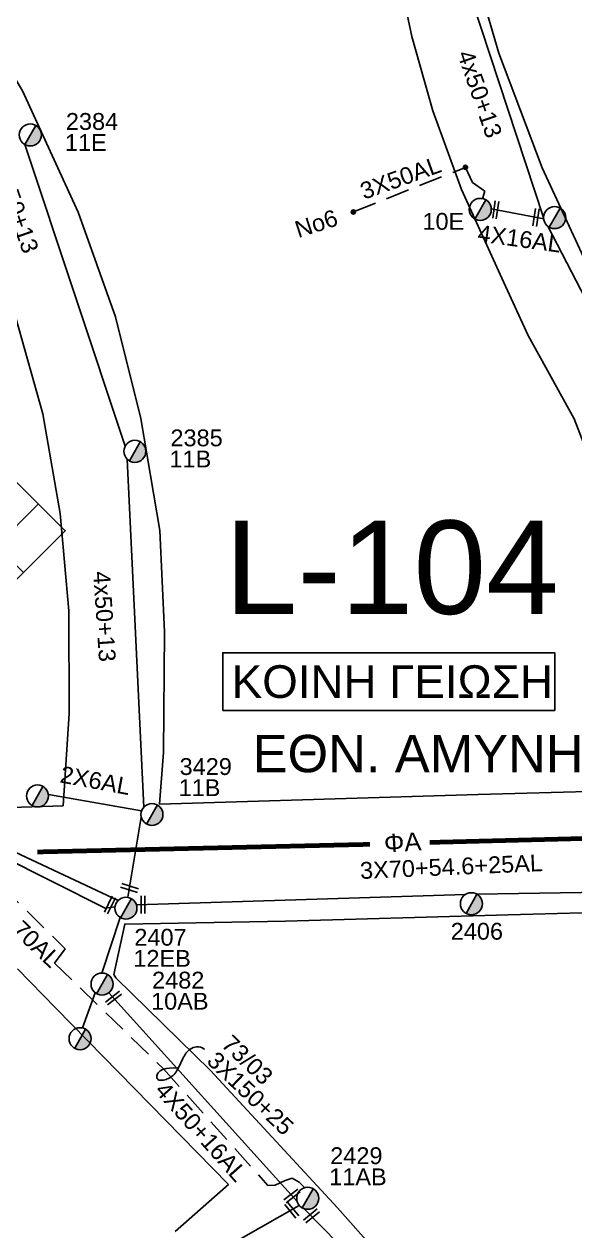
# Model space of a CAD drawing. Header units: millimetres. Extents: x 645 to 3057, y 900 to 1793.
# Drawn here: x 1418.3 to 1477.2, y 1563.5 to 1692.7 of the extents above; entities that cross this region are included whole.
import ezdxf
from ezdxf.enums import TextEntityAlignment as Align

# ---------------------------------------------------------------- set-up
doc = ezdxf.new("R2010")
doc.units = ezdxf.units.MM
doc.linetypes.add('DASHED', pattern=[19.05, 12.7, -6.35])
for name, color, linetype in [('Άγνωστα', 7, 'Continuous'), ('Ασφαλειοκιβώτια Χ.Τ 9 αναχωρήσεων', 7, 'Continuous'), ('Γυμνά εναέρια ΧΤ (2Φ)   3x50AL', 7, 'Continuous'), ('Γυμνά εναέρια ΧΤ (3Φ)   4x16AL', 7, 'Continuous'), ('Γυμνά εναέρια ΧΤ (3Φ)   4x50AL', 7, 'Continuous'), ('Γυμνά εναέρια ΧΤ και ΦΟΠ (3Φ)   4x50+16AL', 7, 'Continuous'), ('Επιγραφές - Σχήματα', 7, 'Continuous'), ('Καλώδια ΧΤ   2x6AL', 7, 'DASHED'), ('Μηχανική τομή', 7, 'Continuous'), ('Στύλος ΦΜ', 7, 'Continuous'), ('Στύλος ΦΜ @ 1', 7, 'Continuous'), ('Συνδέσεις', 7, 'Continuous'), ('Συνεστραμμένα ΧΤ   3x70+54.6+25 AL', 7, 'SYN_LINE'), ('Υπόβαθρο ΔΕΗ', 7, 'Continuous'), ('Υπόγεια καλώδια Δικτύου ΧΤ και Παρ. ΧΤ - 3X150+70 AL', 7, 'DASHED'), ('Υπόγεια καλώδια Παροχών ΧΤ   4x16AL', 7, 'DASHED')]:
    doc.layers.add(name, color=color, linetype=linetype)
doc.styles.get("Standard").update_dxf_attribs({"font": 'arial.ttf'})
doc.linetypes.add('SYN_LINE', pattern='A,0.5,-0.0001,["/\\/\\/\\/",Standard,S=0.1,R=0,X=0,Y=-0.05],-0.25', length=0.7501)

# ---------------------------------------------------------------- blocks, each defined once
blk = doc.blocks.new('ΥΠΑΡΧΩΝ ΤΣΙΜΕΝΤΕΝΙΟΣ ΣΤΥΛΟΣ')
at = {"layer": 'Στύλος ΦΜ'}
blk.add_hatch(color=256, dxfattribs=at).paths.add_polyline_path([(-1.29, -2.28, 0.574793), (2.62, 0, 0.268822), (1.3, 2.27)])
blk.add_line((-1.29, -2.28), (1.3, 2.27), dxfattribs=at)
blk.add_circle((0, 0), 2.62, dxfattribs=at)
at = {"layer": 'Στύλος ΦΜ', "flags": 4}
for tag, p in [('ΑΡΙΘΜΟΣ', (-4.68, 8.05)), ('ΤΥΠΟΣ', (-4.91, 3.03))]:
    blk.add_attdef(tag, p, '', height=4, dxfattribs=at)
blk = doc.blocks.new('ΜΗΧΑΝΙΚΗ ΤΟΜΗ')
at = {"layer": 'Μηχανική τομή', "ltscale": 40}
for p, q in [((-1.89, 0.78), (1.89, 0.78)), ((1.89, 0), (-1.89, 0))]:
    blk.add_line(p, q, dxfattribs=at)
blk = doc.blocks.new('ΑΣΦΑΛΕΙΟΚΙΒΩΤΙΟ ΥΠΟΣΤΑΘΜΟΥ 9 ΑΝΑΧΩΡΗΣΕΩΝ')
at = {"layer": 'Ασφαλειοκιβώτια Χ.Τ 9 αναχωρήσεων', "ltscale": 40}
for p, q in [((-23.8, 40.36), (24.02, 40.36)), ((-9.72, 40.36), (-9.72, -40.64)), ((9.94, 40.36), (9.94, -40.64)), ((-23.8, 31.36), (24.02, 31.36)), ((-23.8, 22.36), (24.02, 22.36)), ((-23.8, 13.36), (24.02, 13.36)), ((-23.8, 4.36), (24.02, 4.36)), ((-23.8, -4.64), (24.02, -4.64)), ((-23.8, -13.64), (24.02, -13.64)), ((-23.8, -22.64), (24.02, -22.64)), ((-23.8, -31.64), (24.02, -31.64))]:
    blk.add_line(p, q, dxfattribs=at)
at = {"layer": 'Ασφαλειοκιβώτια Χ.Τ 9 αναχωρήσεων'}
blk.add_lwpolyline([(-23.8, -40.64), (24.02, -40.64), (24.02, 40.36), (-23.8, 40.36)], close=True, dxfattribs=at)
for s, p in [('1', (-18.29, 37.41)), ('2', (-18.29, 28.84)), ('3', (-18.29, 19.77)), ('4', (-18.29, 10.74)), ('5', (-18.29, 1.73)), ('6', (-18.29, -7.4)), ('7', (-18.29, -15.65)), ('8', (-18.29, -25.33)), ('9', (-18.29, -34.03))]:
    blk.add_text(s, height=3.6, rotation=270, dxfattribs=at).set_placement(p)
at = {"layer": 'Ασφαλειοκιβώτια Χ.Τ 9 αναχωρήσεων', "ltscale": 40}
for tag, height, p in [('ΟΝΟΜΑ', 5, (-0.16, 44.31)), ('ΚΕΙΜΕΝΟ 1', 2, (17.06, 35.59)), ('ΚΕΙΜΕΝΟ 2', 2, (17.06, 26.88)), ('ΚΕΙΜΕΝΟ 3', 2, (17.06, 17.69)), ('ΚΕΙΜΕΝΟ 4', 2, (17.06, 8.71)), ('ΚΕΙΜΕΝΟ 5', 2, (17.06, -0.13)), ('ΚΕΙΜΕΝΟ 6', 2, (17.06, -9.05)), ('ΚΕΙΜΕΝΟ 7', 2, (17.06, -18.13)), ('ΚΕΙΜΕΝΟ 8', 2, (17.06, -26.85)), ('ΚΕΙΜΕΝΟ 9', 2, (17.06, -35.99)), ('ΣΧ', 2, (-0.1, -42.64))]:
    blk.add_attdef(tag, text='', height=height, dxfattribs=at).set_placement(p, align=Align.MIDDLE_CENTER)
blk = doc.blocks.new('_ΣΥΝΔΕΣΗ')
at = {"layer": 'Συνδέσεις', "linetype": 'SYN_LINE', "ltscale": 40}
blk.add_hatch(color=256, dxfattribs=at).paths.add_polyline_path([(0.5, -0.01, 1), (-0.5, -0.01, 1)])
at = {"layer": 'Συνδέσεις'}
blk.add_circle((0, -0.01), 0.5, dxfattribs=at)

msp = doc.modelspace()

# ---------------------------------------------------------------- linework, layer by layer
at = {"layer": 'Άγνωστα', "color": 173, "linetype": 'Continuous', "ltscale": 20}
for points in [[(1463.31282, 1703.8948), (1473.81976, 1671.96415)], [(1474.27206, 1671.04522), (1482.8732, 1654.45519)]]:
    msp.add_lwpolyline(points, dxfattribs=at)
at = {"layer": 'Άγνωστα', "color": 151, "linetype": 'Continuous', "ltscale": 20}
for points in [[(1429.05797, 1647.51624), (1418.33003, 1679.79979)], [(1431.05203, 1608.8727), (1429.26948, 1646.11102)]]:
    msp.add_lwpolyline(points, dxfattribs=at)
at = {"layer": 'Άγνωστα', "color": 85, "linetype": 'DASHED', "ltscale": 0.2}
msp.add_lwpolyline([(1422.63556, 1593.7025), (1421.51366, 1592.16494), (1421.51366, 1592.16494), (1433.15579, 1580.86282), (1444.32824, 1568.36026), (1445.10953, 1568.40807), (1446.1619, 1568.90213), (1446.9113, 1569.17306), (1447.66071, 1568.71088), (1448.26237, 1568.1361)], dxfattribs=at)
at = {"layer": 'Γυμνά εναέρια ΧΤ (2Φ)   3x50AL', "color": 173, "linetype": 'DASHED', "ltscale": 0.2}
msp.add_lwpolyline([(1453.46624, 1672.58042), (1465.45566, 1677.3497), (1466.22144, 1675.74479), (1467.53068, 1674.80653), (1467.27403, 1673.99519)], dxfattribs=at)
at = {"layer": 'Γυμνά εναέρια ΧΤ (3Φ)   4x50AL', "color": 85}
msp.add_lwpolyline([(1447.68273, 1566.24674), (1430.89044, 1556.67806)], dxfattribs=at)
at = {"layer": 'Γυμνά εναέρια ΧΤ και ΦΟΠ (3Φ)   4x50+16AL', "color": 6}
for points in [[(1427.31329, 1589.00266), (1447.46195, 1566.64938)], [(1448.19977, 1565.89055), (1471.97528, 1541.60099)]]:
    msp.add_lwpolyline(points, dxfattribs=at)
at = {"layer": 'Επιγραφές - Σχήματα', "color": 190}
msp.add_lwpolyline([(1439.50209, 1619.22754), (1475.01435, 1619.22754), (1475.01435, 1625.40227), (1439.50209, 1625.40227)], close=True, dxfattribs=at)
at = {"layer": 'Επιγραφές - Σχήματα'}
msp.add_lwpolyline([(1437.54026, 1582.93834), (1437.33108, 1583.09204), (1437.12179, 1583.1867), (1436.9151, 1583.23017), (1436.7137, 1583.23032), (1436.52028, 1583.195), (1436.33753, 1583.13208), (1436.16814, 1583.04941), (1436.01481, 1582.95486), (1435.87933, 1582.85479), (1435.75991, 1582.74956), (1435.65385, 1582.63806), (1435.55846, 1582.51917), (1435.47105, 1582.39176), (1435.38893, 1582.25471), (1435.3094, 1582.10689), (1435.22978, 1581.94719), (1435.14781, 1581.7753), (1435.06306, 1581.5942), (1434.97552, 1581.40767), (1434.88519, 1581.21952), (1434.79207, 1581.03354), (1434.69616, 1580.85352), (1434.59746, 1580.68325), (1434.49597, 1580.52654), (1434.39166, 1580.38632), (1434.28431, 1580.26213), (1434.1737, 1580.15265), (1434.05959, 1580.05655), (1433.94174, 1579.97253), (1433.81991, 1579.89927), (1433.69386, 1579.83544), (1433.56335, 1579.77973), (1433.42868, 1579.73127), (1433.29224, 1579.69099), (1433.15695, 1579.66026), (1433.02576, 1579.64045), (1432.90158, 1579.63294), (1432.78734, 1579.63911), (1432.68596, 1579.66033), (1432.60038, 1579.69798), (1432.53305, 1579.75279), (1432.48457, 1579.82297), (1432.45508, 1579.90608), (1432.4447, 1579.99969), (1432.45357, 1580.10137), (1432.48182, 1580.20867), (1432.52959, 1580.31918), (1432.597, 1580.43045), (1432.68591, 1580.53984), (1432.80511, 1580.6438), (1432.96508, 1580.73858), (1433.17633, 1580.82044), (1433.44936, 1580.88561), (1433.79467, 1580.93036), (1434.22275, 1580.95091), (1434.74411, 1580.94353)], dxfattribs=at)
at = {"layer": 'Καλώδια ΧΤ   2x6AL', "color": 151, "linetype": 'SYN_LINE', "ltscale": 10}
msp.add_lwpolyline([(1420.84877, 1610.21469), (1430.81299, 1608.472)], dxfattribs=at)
at = {"layer": 'Συνεστραμμένα ΧΤ   3x70+54.6+25 AL', "color": 151, "ltscale": 20}
for points in [[(1428.30462, 1598.88811), (1410.85844, 1607.0596)], [(1429.33282, 1599.21539), (1430.77712, 1607.81267)], [(1465.46842, 1599.52442), (1430.25519, 1598.42175)], [(1495.68519, 1600.02573), (1466.68007, 1599.54874)]]:
    msp.add_lwpolyline(points, dxfattribs=at)
at = {"layer": 'Συνεστραμμένα ΧΤ   3x70+54.6+25 AL', "color": 6, "ltscale": 20}
for points in [[(1410.10489, 1606.5283), (1426.90677, 1598.05395), (1427.96629, 1598.18947)], [(1428.5092, 1597.05718), (1426.56714, 1591.10328)], [(1425.84227, 1589.00882), (1424.4936, 1585.23531)]]:
    msp.add_lwpolyline(points, dxfattribs=at)
at = {"layer": 'Υπόβαθρο ΔΕΗ'}
for points in [[(1478.12001, 1667.64812), (1473.67394, 1677.28793), (1469.03853, 1689.56817), (1466.65086, 1697.76674), (1464.48363, 1709.26555), (1463.82491, 1720.20899), (1464.35636, 1727.33775), (1465.48834, 1733.21524), (1466.79778, 1735.92701), (1469.67138, 1739.09965), (1473.37314, 1741.4913), (1480.7742, 1746.03651)], [(1480.18047, 1642.40224), (1477.07153, 1650.4299), (1472.14542, 1659.34325), (1469.33519, 1665.48731), (1465.01721, 1674.9824), (1461.94932, 1683.38164), (1459.70124, 1691.34167), (1458.01196, 1699.47877), (1457.19048, 1708.4685), (1457.27679, 1715.517), (1458.44264, 1724.27838), (1447.64234, 1728.16035), (1430.34307, 1718.95433), (1415.56629, 1710.41988), (1406.46604, 1705.10593), (1418.06988, 1685.52307), (1424.03784, 1672.55707), (1428.01869, 1661.33434), (1430.73373, 1650.47219), (1432.78124, 1638.49389), (1433.26366, 1627.62821), (1433.14412, 1614.72429), (1432.74459, 1609.18861)], [(1422.41736, 1609.01054), (1423.08218, 1618.876), (1423.04001, 1629.89483), (1422.10561, 1640.30805), (1420.23575, 1650.97493), (1416.70952, 1663.521), (1410.42043, 1678.01862), (1404.85203, 1688.52046), (1400.05498, 1696.70981), (1397.67768, 1700.23165), (1374.01408, 1686.76336), (1355.9738, 1676.61021), (1346.7807, 1671.46222), (1376.48185, 1642.36435), (1411.25919, 1608.6678), (1422.41736, 1609.01054)], [(1432.74459, 1609.18861), (1466.81249, 1610.2316), (1487.65533, 1610.80258)], [(1434.41311, 1563.44882), (1440.09266, 1568.49097), (1421.64067, 1587.34796), (1417.523, 1591.55953)]]:
    msp.add_lwpolyline(points, dxfattribs=at)
at = {"layer": 'Υπόβαθρο ΔΕΗ', "color": 85, "const_width": 0.5}
for points in [[(1508.72977, 1606.29191), (1461.61642, 1605.09121)], [(1455.25542, 1604.88735), (1419.65086, 1604.07017)]]:
    msp.add_lwpolyline(points, dxfattribs=at)
at = {"layer": 'Υπόβαθρο ΔΕΗ'}
msp.add_lwpolyline([(1428.07181, 1590.59429), (1427.84608, 1590.94098), (1429.01713, 1596.3473), (1446.19742, 1596.64661), (1470.01278, 1597.32833), (1488.48492, 1597.827), (1486.93689, 1590.59429), (1478.76953, 1556.11296), (1476.60751, 1546.5333), (1470.81293, 1544.1484), (1464.00626, 1552.1603), (1451.77886, 1565.98993), (1438.17848, 1580.689)], close=True, dxfattribs=at)
at = {"layer": 'Υπόγεια καλώδια Δικτύου ΧΤ και Παρ. ΧΤ - 3X150+70 AL', "color": 85, "ltscale": 0.2}
msp.add_lwpolyline([(1408.09603, 1608.05088), (1406.88354, 1606.87586), (1406.31492, 1606.23273), (1406.18024, 1605.57463), (1406.64412, 1604.6174), (1407.7664, 1603.82469), (1409.89125, 1602.98711), (1411.04345, 1603.30121), (1412.04602, 1603.58539), (1413.13837, 1603.09181), (1422.63556, 1593.7025)], dxfattribs=at)
at = {"layer": 'Υπόγεια καλώδια Παροχών ΧΤ   4x16AL', "color": 173, "linetype": 'SYN_LINE', "ltscale": 10}
msp.add_lwpolyline([(1468.20848, 1672.90669), (1473.82692, 1671.84312)], dxfattribs=at)

# ---------------------------------------------------------------- block references
at = {"layer": 'Ασφαλειοκιβώτια Χ.Τ 9 αναχωρήσεων'}
ref = msp.add_blockref('ΑΣΦΑΛΕΙΟΚΙΒΩΤΙΟ ΥΠΟΣΤΑΘΜΟΥ 9 ΑΝΑΧΩΡΗΣΕΩΝ', (1402.08161, 1643.74603), dxfattribs=dict(at, xscale=0.4500000000000041, yscale=0.4500000000000041, zscale=0.4500000000000041, rotation=44.99270874624587))
ref.add_attrib('ΚΕΙΜΕΝΟ 2', '74', dxfattribs={"ltscale": 40, "height": 0.9, "rotation": 44.9927087}).set_placement((1398.95827, 1657.7302), align=Align.MIDDLE_CENTER)
ref.add_attrib('ΚΕΙΜΕΝΟ 1', '262', dxfattribs={"ltscale": 40, "height": 0.9, "rotation": 44.9927087}).set_placement((1396.18916, 1660.50002), align=Align.MIDDLE_CENTER)
ref.add_attrib('ΚΕΙΜΕΝΟ 3', '87', dxfattribs={"ltscale": 40, "height": 0.9, "rotation": 44.9927087}).set_placement((1401.88422, 1654.80351), align=Align.MIDDLE_CENTER)
ref.add_attrib('ΚΕΙΜΕΝΟ 4', '31', dxfattribs={"ltscale": 40, "height": 0.9, "rotation": 44.9927087}).set_placement((1404.73946, 1651.94755), align=Align.MIDDLE_CENTER)
ref.add_attrib('ΚΕΙΜΕΝΟ 5', '118', dxfattribs={"ltscale": 40, "height": 0.9, "rotation": 44.9927087}).set_placement((1407.5527, 1649.13359), align=Align.MIDDLE_CENTER)
ref.add_attrib('ΚΕΙΜΕΝΟ 6', '34', dxfattribs={"ltscale": 40, "height": 0.9, "rotation": 44.9927087}).set_placement((1410.39139, 1646.29417), align=Align.MIDDLE_CENTER)
at = {"layer": 'Μηχανική τομή'}
for p, xscale, yscale, zscale, rotation in [((1468.89575, 1672.77659), 0.4999999999999478, 0.4999999999999478, 0.4999999999999478, 81.5440215084919), ((1473.20125, 1671.96156), 0.4999999999999478, 0.4999999999999478, 0.4999999999999478, 81.5440215084919), ((1429.46206, 1600.02737), 0.5000000000000618, 0.5000000000000618, 0.5000000000000618, 342.1209525247179), ((1427.24735, 1598.48485), 0.4999999999999936, 0.4999999999999936, 0.4999999999999936, 243.993604776647), ((1430.77541, 1598.43804), 0.4999999999997877, 0.4999999999997877, 0.4999999999997877, 270.5640433509021), ((1427.69124, 1588.58336), 0.4999999999998615, 0.4999999999998615, 0.4999999999998615, 217.4453159215061), ((1446.77376, 1567.41287), 0.4999999999998615, 0.4999999999998615, 0.4999999999998615, 217.4453159215061), ((1447.02102, 1565.86968), 0.499999999999927, 0.499999999999927, 0.499999999999927, 129.2938094910221), ((1449.11134, 1564.95927), 0.5000000000000291, 0.5000000000000291, 0.5000000000000291, 39.07484841826796)]:
    msp.add_blockref('ΜΗΧΑΝΙΚΗ ΤΟΜΗ', p, dxfattribs=dict(at, xscale=xscale, yscale=yscale, zscale=zscale, rotation=rotation))
at = {"layer": 'Στύλος ΦΜ @ 1', "ltscale": 40}
ref = msp.add_blockref('ΥΠΑΡΧΩΝ ΤΣΙΜΕΝΤΕΝΙΟΣ ΣΤΥΛΟΣ', (1418.91107, 1680.82426), dxfattribs=dict(at, xscale=0.4499999999998181, yscale=0.4499999999998181, zscale=0.4499999999998181))
ref.add_attrib('ΤΥΠΟΣ', '11E', (1422.60944, 1679.10084), dxfattribs={"layer": 'Στύλος ΦΜ', "height": 1.8, "flags": 4})
ref.add_attrib('ΑΡΙΘΜΟΣ', '2384', (1422.71599, 1681.36313), dxfattribs={"layer": 'Στύλος ΦΜ', "height": 1.8, "flags": 4})
ref = msp.add_blockref('ΥΠΑΡΧΩΝ ΤΣΙΜΕΝΤΕΝΙΟΣ ΣΤΥΛΟΣ', (1467.03246, 1672.84246), dxfattribs=dict(at, xscale=0.4499999999998181, yscale=0.4499999999998181, zscale=0.4499999999998181))
ref.add_attrib('ΤΥΠΟΣ', '10E', (1460.85054, 1670.66668), dxfattribs={"layer": 'Στύλος ΦΜ', "height": 1.8, "flags": 4})
ref = msp.add_blockref('ΥΠΑΡΧΩΝ ΤΣΙΜΕΝΤΕΝΙΟΣ ΣΤΥΛΟΣ', (1474.9975, 1671.97305), dxfattribs=dict(at, xscale=0.4499999999998181, yscale=0.4499999999998181, zscale=0.4499999999998181))
ref.add_attrib('ΤΥΠΟΣ', '10M', (1478.64343, 1670.04322), dxfattribs={"layer": 'Στύλος ΦΜ', "height": 1.8, "flags": 4})
ref.add_attrib('ΑΡΙΘΜΟΣ', '2387', (1478.74998, 1672.30551), dxfattribs={"layer": 'Στύλος ΦΜ', "height": 1.8, "flags": 4})
ref = msp.add_blockref('ΥΠΑΡΧΩΝ ΤΣΙΜΕΝΤΕΝΙΟΣ ΣΤΥΛΟΣ', (1430.09257, 1646.95344), dxfattribs=dict(at, xscale=0.4499999999998181, yscale=0.4499999999998181, zscale=0.4499999999998181))
ref.add_attrib('ΤΥΠΟΣ', '11B', (1433.79095, 1645.23002), dxfattribs={"layer": 'Στύλος ΦΜ', "height": 1.8, "flags": 4})
ref.add_attrib('ΑΡΙΘΜΟΣ', '2385', (1433.8975, 1647.4923), dxfattribs={"layer": 'Στύλος ΦΜ', "height": 1.8, "flags": 4})
ref = msp.add_blockref('ΥΠΑΡΧΩΝ ΤΣΙΜΕΝΤΕΝΙΟΣ ΣΤΥΛΟΣ', (1431.92394, 1608.08092), dxfattribs=dict(at, xscale=0.4499999999998181, yscale=0.4499999999998181, zscale=0.4499999999998181))
ref.add_attrib('ΤΥΠΟΣ', '11B', (1434.7711, 1610.04925), dxfattribs={"layer": 'Στύλος ΦΜ', "height": 1.8, "flags": 4})
ref.add_attrib('ΑΡΙΘΜΟΣ', '3429', (1434.87764, 1612.31153), dxfattribs={"layer": 'Στύλος ΦΜ', "height": 1.8, "flags": 4})
at = {"layer": 'Στύλος ΦΜ @ 1', "ltscale": 40, "xscale": 0.4499999999998181, "yscale": 0.4499999999998181, "zscale": 0.4499999999998181}
for p in [(1419.67978, 1610.07114), (1424.23894, 1584.0854)]:
    msp.add_blockref('ΥΠΑΡΧΩΝ ΤΣΙΜΕΝΤΕΝΙΟΣ ΣΤΥΛΟΣ', p, dxfattribs=at)
at = {"layer": 'Στύλος ΦΜ @ 1', "ltscale": 40}
ref = msp.add_blockref('ΥΠΑΡΧΩΝ ΤΣΙΜΕΝΤΕΝΙΟΣ ΣΤΥΛΟΣ', (1429.13626, 1598.05414), dxfattribs=dict(at, xscale=0.4499999999998181, yscale=0.4499999999998181, zscale=0.4499999999998181))
ref.add_attrib('ΤΥΠΟΣ', '12EB', (1429.93041, 1591.77872), dxfattribs={"layer": 'Στύλος ΦΜ', "height": 1.8, "flags": 4})
ref.add_attrib('ΑΡΙΘΜΟΣ', '2407', (1430.03696, 1594.04101), dxfattribs={"layer": 'Στύλος ΦΜ', "height": 1.8, "flags": 4})
ref = msp.add_blockref('ΥΠΑΡΧΩΝ ΤΣΙΜΕΝΤΕΝΙΟΣ ΣΤΥΛΟΣ', (1466.09451, 1598.52686), dxfattribs=dict(at, xscale=0.4499999999998181, yscale=0.4499999999998181, zscale=0.4499999999998181))
ref.add_attrib('ΤΥΠΟΣ', '2406', (1463.87763, 1594.68238), dxfattribs={"layer": 'Στύλος ΦΜ', "height": 1.8, "flags": 4})
ref = msp.add_blockref('ΥΠΑΡΧΩΝ ΤΣΙΜΕΝΤΕΝΙΟΣ ΣΤΥΛΟΣ', (1426.58163, 1589.9256), dxfattribs=dict(at, xscale=0.4499999999998181, yscale=0.4499999999998181, zscale=0.4499999999998181))
ref.add_attrib('ΤΥΠΟΣ', '10AB', (1431.82768, 1587.19123), dxfattribs={"layer": 'Στύλος ΦΜ', "height": 1.8, "flags": 4})
ref.add_attrib('ΑΡΙΘΜΟΣ', '2482', (1431.93423, 1589.45352), dxfattribs={"layer": 'Στύλος ΦΜ', "height": 1.8, "flags": 4})
ref = msp.add_blockref('ΥΠΑΡΧΩΝ ΤΣΙΜΕΝΤΕΝΙΟΣ ΣΤΥΛΟΣ', (1448.58524, 1567.00345), dxfattribs=dict(at, xscale=0.4499999999998181, yscale=0.4499999999998181, zscale=0.4499999999998181))
ref.add_attrib('ΤΥΠΟΣ', '11AB', (1450.88151, 1568.39938), dxfattribs={"layer": 'Στύλος ΦΜ', "height": 1.8, "flags": 4})
ref.add_attrib('ΑΡΙΘΜΟΣ', '2429', (1450.98806, 1570.66167), dxfattribs={"layer": 'Στύλος ΦΜ', "height": 1.8, "flags": 4})
at = {"layer": 'Συνδέσεις', "xscale": 0.4499999999998181, "yscale": 0.4499999999998181, "zscale": 0.4499999999998181}
for p in [(1465.45566, 1677.3497), (1453.46624, 1672.58042)]:
    msp.add_blockref('_ΣΥΝΔΕΣΗ', p, dxfattribs=at)

# ---------------------------------------------------------------- texts
at = {"layer": 'Γυμνά εναέρια ΧΤ (2Φ)   3x50AL', "color": 7, "insert": (1453.9921, 1675.56682), "char_height": 1.8, "width": 168.3717627, "attachment_point": 1, "rotation": 19.7978382}
msp.add_mtext('3X50AL', dxfattribs=at)
at = {"layer": 'Γυμνά εναέρια ΧΤ (3Φ)   4x16AL', "color": 7, "insert": (1466.92538, 1671.22004), "char_height": 1.8, "width": 168.3717627, "attachment_point": 1, "rotation": 352.1504236}
msp.add_mtext('4X16AL', dxfattribs=at)
at = {"layer": 'Γυμνά εναέρια ΧΤ και ΦΟΠ (3Φ)   4x50+16AL', "color": 7, "insert": (1433.47886, 1579.66961), "char_height": 1.8, "width": 168.3717627, "attachment_point": 1, "rotation": 311.6026938}
msp.add_mtext('4X50+16AL', dxfattribs=at)
at = {"layer": 'Επιγραφές - Σχήματα', "color": 7, "char_height": 1.8, "width": 168.3717627, "attachment_point": 1}
for s, insert, rotation in [('4x50+13', (1466.25293, 1690.09496), 289.1084655), ('4x50+13', (1416.68089, 1677.74887), 289.1084655), ('No6', (1447.0198, 1671.47977), 17.938188), ('4x50+13', (1427.43072, 1634.18687), 273.7492447), ('73/03', (1440.4835, 1584.64679), 316.3253533), ('3X150+25', (1438.90958, 1582.87065), 316.3253533)]:
    msp.add_mtext(s, dxfattribs=dict(at, insert=insert, rotation=rotation))
at = {"layer": 'Επιγραφές - Σχήματα', "width": 69.9753744, "attachment_point": 1}
for s, insert, char_height in [('L-104', (1439.70999, 1639.5456), 10), ('ΕΘΝ. ΑΜΥΝΗΣ', (1442.6945, 1616.60349), 4)]:
    msp.add_mtext(s, dxfattribs=dict(at, insert=insert, char_height=char_height))
at = {"layer": 'Επιγραφές - Σχήματα', "color": 190, "insert": (1440.45613, 1624.05518), "char_height": 3.5, "width": 35.1310908, "attachment_point": 1}
msp.add_mtext('KOINH ΓΕΙΩΣΗ', dxfattribs=at)
at = {"layer": 'Καλώδια ΧΤ   2x6AL', "color": 7, "insert": (1422.32031, 1613.29759), "char_height": 1.8, "width": 168.3717627, "attachment_point": 1, "rotation": 349.4839162}
msp.add_mtext('2X6AL', dxfattribs=at)
at = {"layer": 'Συνεστραμμένα ΧΤ   3x70+54.6+25 AL', "color": 7, "insert": (1454.13894, 1602.97652), "char_height": 1.8, "width": 168.3717627, "attachment_point": 1, "rotation": 2.4814583}
msp.add_mtext('3X70+54.6+25AL', dxfattribs=at)
at = {"layer": 'Υπόβαθρο ΔΕΗ', "insert": (1456.67976, 1605.95326), "char_height": 1.8, "width": 4.6964718, "attachment_point": 1, "rotation": 3.5542303}
msp.add_mtext('{\\H1.083x;\\C85;ΦΑ}', dxfattribs=at)
at = {"layer": 'Υπόγεια καλώδια Δικτύου ΧΤ και Παρ. ΧΤ - 3X150+70 AL', "color": 7, "insert": (1411.75977, 1602.92984), "char_height": 1.8, "width": 168.3717627, "attachment_point": 1, "rotation": 316.3253533}
msp.add_mtext('3X150+70AL', dxfattribs=at)

doc.saveas('drawing.dxf')
